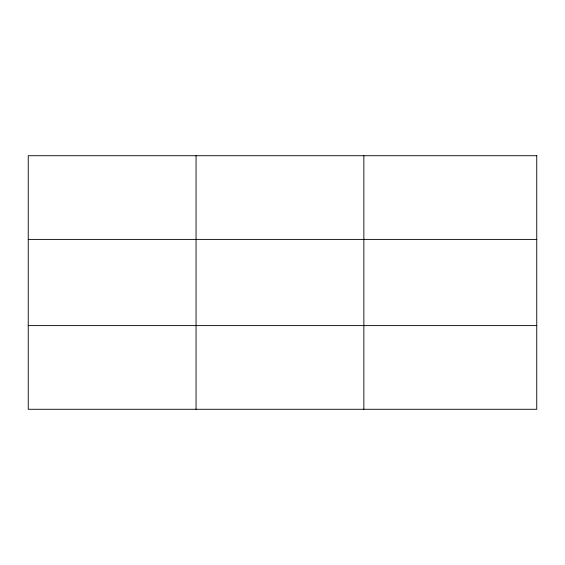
<?xml version="1.0" encoding="UTF-8"?>
<svg xmlns="http://www.w3.org/2000/svg" width="565" height="565" viewBox="0 0 565 565"><rect width="100%" height="100%" fill="white"/><g stroke="black" fill="none" stroke-linecap="round" stroke-linejoin="round"><path stroke-width="0.85" d="M196.055 409.279L196.055 155.721M363.86 409.279L363.86 155.721M28.25 239.398L536.75 239.398M28.25 325.602L536.75 325.602M536.75 155.721L536.75 409.279L28.25 409.279L28.25 155.721L536.75 155.721"/></g></svg>
